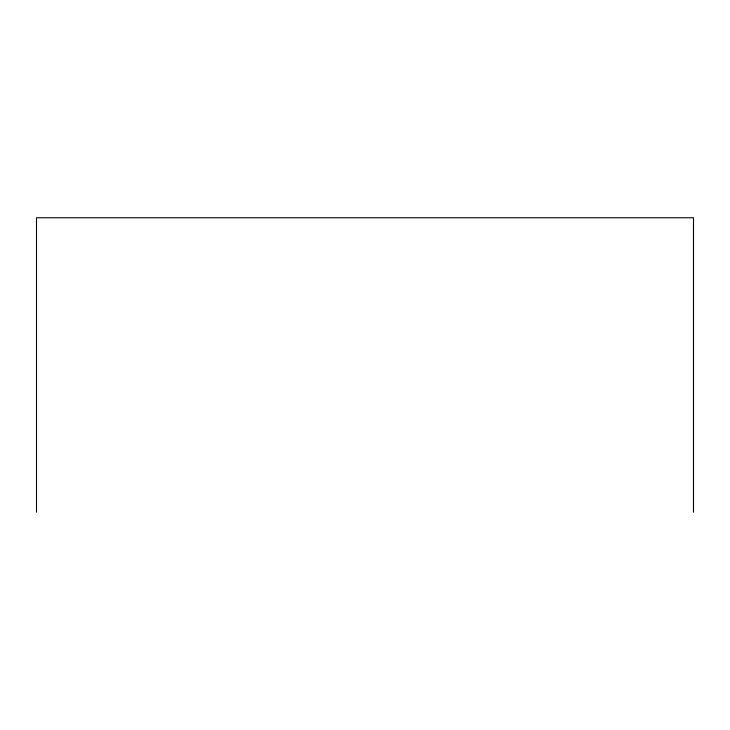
<?xml version="1.0" encoding="UTF-8"?>
<svg xmlns="http://www.w3.org/2000/svg" width="730" height="730" viewBox="0 0 730 730"><rect width="100%" height="100%" fill="white"/><g stroke="black" fill="none" stroke-linecap="round" stroke-linejoin="round"><path stroke-width="1.09" d="M693.5 512.241L693.5 217.759L36.5 217.759L36.5 512.241"/></g></svg>
